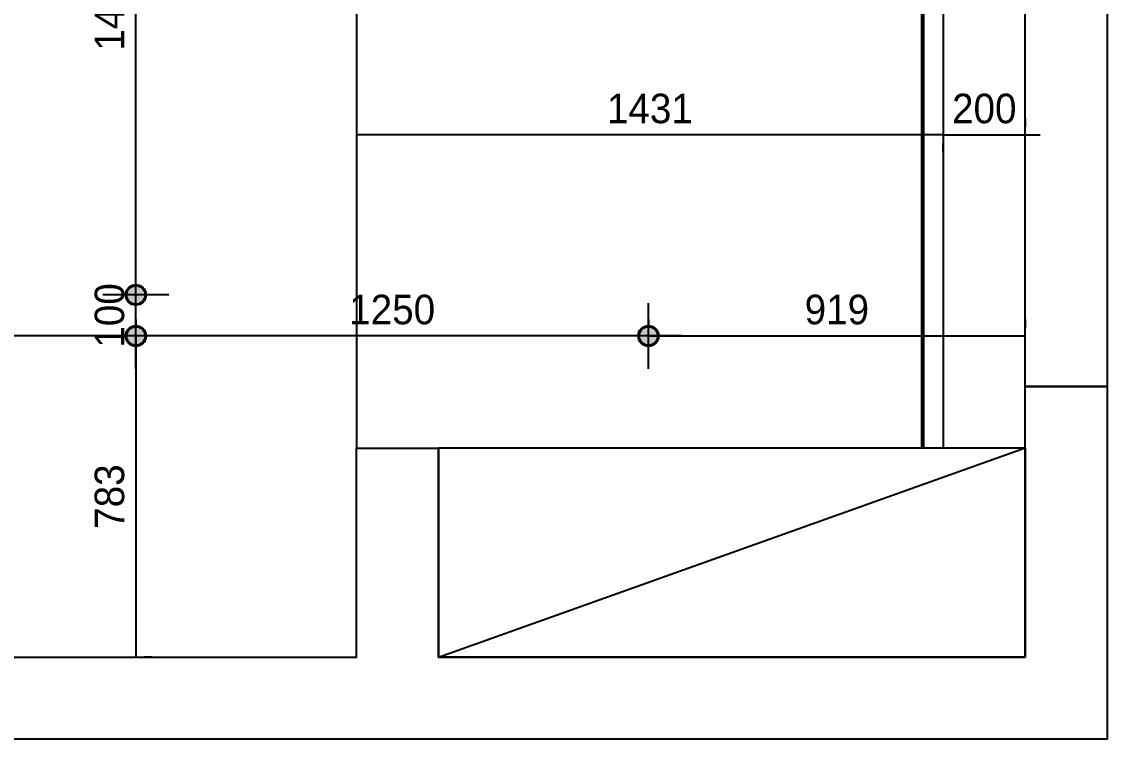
# Model space of a CAD drawing. Header units: millimetres. Extents: x -7413 to 64677, y 6112 to 38711.
# Drawn here: x 53884 to 56531, y 11050 to 12799 of the extents above; entities that cross this region are included whole.
import ezdxf

# ---------------------------------------------------------------- set-up
doc = ezdxf.new("R2010")
doc.units = ezdxf.units.MM
doc.header["$LTSCALE"] = 100
doc.linetypes.add('HID', pattern=[2.3, 1.5, -0.8])
doc.layers.get('Defpoints').update_dxf_attribs({"color": 139})
for name, color, linetype in [('06-LIGHT', 4, 'Continuous'), ('CEIL-LIGHT', 7, 'Continuous'), ('RC-LIGHT', 7, 'Continuous'), ('가구', 6, 'Continuous'), ('내부벽체선', 3, 'Continuous'), ('외곽선', 2, 'Continuous'), ('창호', 4, 'Continuous'), ('치수선', 1, 'Continuous')]:
    doc.layers.add(name, color=color, linetype=linetype)
doc.styles.add('YOURNAME', font='Dotum.ttf')
doc.dimstyles.new('40', dxfattribs={"dimscale": 40, "dimtxt": 1.8, "dimasz": 0.9, "dimexe": 0.5, "dimexo": 1, "dimgap": 0.7, "dimtad": 1, "dimdec": 0, "dimzin": 0, "dimdsep": 46, "dimtxsty": 'YOURNAME', "dimblk": 'NONE', "dimcen": 0, "dimclrd": 1, "dimclre": 1, "dimclrt": 7, "dimadec": 0, "dimazin": 0, "dimtfac": 1, "dimtdec": 0, "dimtix": 1, "dimtmove": 2, "dimatfit": 3, "dimldrblk": 'NONE', "dimfxl": 1, "dimtolj": 1, "dimtzin": 0, "dimarcsym": 0})

# ---------------------------------------------------------------- blocks, each defined once
blk = doc.blocks.new('평면도')
at = {"layer": '외곽선'}
blk.add_lwpolyline([(12894.1, 15922.9), (13094.1, 15922.9), (13094.1, 11402.9), (13604.1, 11402.9), (13604.1, 11202.9), (13094.1, 11202.9), (13094.1, 9771.9), (13754.1, 9771.9), (13754.1, 9571.9), (12894.1, 9571.9), (12894.1, 15922.9)], dxfattribs=at)
at = {"layer": '창호'}
blk.add_lwpolyline([(13754.1, 9771.9), (17317.1, 9771.9), (17317.1, 9571.9), (13754.1, 9571.9)], close=True, dxfattribs=at)
blk = doc.blocks.new('천정도')
at = {"layer": '가구', "color": 251}
for p, q in [((82243.6, 11636.9), (83674.6, 11636.9)), ((82243.6, 11126.9), (82243.6, 11636.9)), ((82243.6, 11126.9), (83674.6, 11636.9)), ((83674.6, 11636.9), (83674.6, 11126.9)), ((83674.6, 11126.9), (82243.6, 11126.9))]:
    blk.add_line(p, q, dxfattribs=at)
at = {"layer": '치수선', "rotation": 90}
blk.add_blockref('평면도', (93446.5, -1967.3), dxfattribs=at)
blk = doc.blocks.new('1')
at = {"linetype": 'Continuous'}
h = blk.add_hatch(color=4, dxfattribs=at)
h.dxf.hatch_style = 1
edge = h.paths.add_edge_path()
edge.add_arc((11539653.5, -14273503.8), 37.5, 0, 360)
at = {"color": 1, "linetype": 'Continuous'}
for p, q in [((11539653.5, -14273637.1), (11539653.5, -14273370.5)), ((11539520.2, -14273503.8), (11539786.8, -14273503.8))]:
    blk.add_line(p, q, dxfattribs=at)
at = {"color": 4, "linetype": 'Continuous'}
for radius in [41.5, 37.5]:
    blk.add_circle((11539653.5, -14273503.8), radius, dxfattribs=at)
blk = doc.blocks.new('*D162')
at = {"layer": 'Defpoints', "color": 0, "transparency": 16777216}
for p in [(54162.5, 12033.1), (54162.5, 11250.1), (54162.5, 11250.1)]:
    blk.add_point(p, dxfattribs=at)
at = {"layer": '치수선', "color": 1, "lineweight": -2, "transparency": 16777216}
for p, q in [((54162.5, 12033.1), (54162.5, 11250.1)), ((54202.5, 12033.1), (54182.5, 12033.1)), ((54202.5, 11250.1), (54182.5, 11250.1))]:
    blk.add_line(p, q, dxfattribs=at)
at = {"layer": '치수선', "color": 7, "transparency": 16777216, "insert": (54098.4, 11641.6), "char_height": 72, "attachment_point": 5, "rotation": 90, "style": 'YOURNAME'}
blk.add_mtext('\\A1;783', dxfattribs=at)
blk = doc.blocks.new('_None')
blk = doc.blocks.new('*D163')
at = {"layer": 'Defpoints', "color": 0, "transparency": 16777216}
for p in [(54162.5, 12133.1), (54162.5, 12133.1), (54162.5, 12033.1)]:
    blk.add_point(p, dxfattribs=at)
at = {"layer": '치수선', "color": 1, "lineweight": -2, "transparency": 16777216}
for p, q in [((54162.5, 12133.1), (54162.5, 12169.1)), ((54162.5, 12033.1), (54162.5, 12133.1)), ((54202.5, 12133.1), (54182.5, 12133.1)), ((54162.5, 12033.1), (54162.5, 11997.1)), ((54202.5, 12033.1), (54182.5, 12033.1))]:
    blk.add_line(p, q, dxfattribs=at)
at = {"layer": '치수선', "color": 7, "transparency": 16777216, "insert": (54098.4, 12083.1), "char_height": 72, "attachment_point": 5, "rotation": 90, "style": 'YOURNAME'}
blk.add_mtext('\\A1;100', dxfattribs=at)
blk = doc.blocks.new('*D164')
at = {"layer": 'Defpoints', "color": 0, "transparency": 16777216}
for p in [(54162.5, 13533.1), (54162.5, 13533.1), (54162.5, 12133.1)]:
    blk.add_point(p, dxfattribs=at)
at = {"layer": '치수선', "color": 1, "lineweight": -2, "transparency": 16777216}
for p, q in [((54162.5, 12133.1), (54162.5, 13533.1)), ((54202.5, 13533.1), (54182.5, 13533.1)), ((54202.5, 12133.1), (54182.5, 12133.1))]:
    blk.add_line(p, q, dxfattribs=at)
at = {"layer": '치수선', "color": 7, "transparency": 16777216, "insert": (54098.4, 12833.1), "char_height": 72, "attachment_point": 5, "rotation": 90, "style": 'YOURNAME'}
blk.add_mtext('\\A1;1400', dxfattribs=at)
blk = doc.blocks.new('*D168')
at = {"layer": 'Defpoints', "color": 0, "transparency": 16777216}
for p in [(54162.5, 12033.1), (54162.5, 12033.1), (55412.5, 12033.1)]:
    blk.add_point(p, dxfattribs=at)
at = {"layer": '치수선', "color": 1, "lineweight": -2, "transparency": 16777216}
for p, q in [((54162.5, 12073.1), (54162.5, 12053.1)), ((55412.5, 12073.1), (55412.5, 12053.1)), ((55412.5, 12033.1), (54162.5, 12033.1))]:
    blk.add_line(p, q, dxfattribs=at)
at = {"layer": '치수선', "color": 7, "transparency": 16777216, "insert": (54787.5, 12097.1), "char_height": 72, "attachment_point": 5, "style": 'YOURNAME'}
blk.add_mtext('\\A1;1250', dxfattribs=at)
blk = doc.blocks.new('*D169')
at = {"layer": 'Defpoints', "color": 0, "transparency": 16777216}
for p in [(55412.5, 12033.1), (56331.5, 12033.1), (56331.5, 12033.1)]:
    blk.add_point(p, dxfattribs=at)
at = {"layer": '치수선', "color": 1, "lineweight": -2, "transparency": 16777216}
for p, q in [((55412.5, 12073.1), (55412.5, 12053.1)), ((56331.5, 12073.1), (56331.5, 12053.1)), ((55412.5, 12033.1), (56331.5, 12033.1))]:
    blk.add_line(p, q, dxfattribs=at)
at = {"layer": '치수선', "color": 7, "transparency": 16777216, "insert": (55872, 12097.1), "char_height": 72, "attachment_point": 5, "style": 'YOURNAME'}
blk.add_mtext('\\A1;919', dxfattribs=at)
blk = doc.blocks.new('*D170')
at = {"layer": 'Defpoints', "color": 0, "transparency": 16777216}
for p in [(56131.5, 12522.9), (56331.5, 12522.9), (56331.5, 12522.9)]:
    blk.add_point(p, dxfattribs=at)
at = {"layer": '치수선', "color": 1, "lineweight": -2, "transparency": 16777216}
for p, q in [((56131.5, 12562.9), (56131.5, 12542.9)), ((56331.5, 12562.9), (56331.5, 12542.9)), ((56131.5, 12522.9), (56095.5, 12522.9)), ((56131.5, 12522.9), (56331.5, 12522.9)), ((56331.5, 12522.9), (56367.5, 12522.9))]:
    blk.add_line(p, q, dxfattribs=at)
at = {"layer": '치수선', "color": 7, "transparency": 16777216, "insert": (56231.5, 12587), "char_height": 72, "attachment_point": 5, "style": 'YOURNAME'}
blk.add_mtext('\\A1;200', dxfattribs=at)
blk = doc.blocks.new('*D171')
at = {"layer": 'Defpoints', "color": 0, "transparency": 16777216}
for p in [(54700.5, 12522.9), (54700.5, 12522.9), (56131.5, 12522.9)]:
    blk.add_point(p, dxfattribs=at)
at = {"layer": '치수선', "color": 1, "lineweight": -2, "transparency": 16777216}
for p, q in [((54700.5, 12562.9), (54700.5, 12542.9)), ((56131.5, 12522.9), (54700.5, 12522.9)), ((56131.5, 12482.9), (56131.5, 12502.9))]:
    blk.add_line(p, q, dxfattribs=at)
at = {"layer": '치수선', "color": 7, "transparency": 16777216, "insert": (55416, 12587), "char_height": 72, "attachment_point": 5, "style": 'YOURNAME'}
blk.add_mtext('\\A1;1431', dxfattribs=at)
blk = doc.blocks.new('*D174')
at = {"layer": 'Defpoints', "color": 0, "transparency": 16777216}
for p in [(52912.5, 12033.1), (52912.5, 12033.1), (54162.5, 12033.1)]:
    blk.add_point(p, dxfattribs=at)
at = {"layer": '치수선', "color": 1, "lineweight": -2, "transparency": 16777216}
for p, q in [((52912.5, 12073.1), (52912.5, 12053.1)), ((54162.5, 12073.1), (54162.5, 12053.1)), ((54162.5, 12033.1), (52912.5, 12033.1))]:
    blk.add_line(p, q, dxfattribs=at)
at = {"layer": '치수선', "color": 7, "transparency": 16777216, "insert": (53537.5, 12097.1), "char_height": 72, "attachment_point": 5, "style": 'YOURNAME'}
blk.add_mtext('\\A1;1250', dxfattribs=at)

msp = doc.modelspace()

# ---------------------------------------------------------------- linework, layer by layer
at = {"layer": '06-LIGHT', "color": 10, "linetype": 'HID', "const_width": 10}
msp.add_lwpolyline([(56081.5, 15816.1), (56081.5, 11760.1)], dxfattribs=at)
at = {"layer": 'CEIL-LIGHT'}
msp.add_line((54700.5, 15396.1), (54700.5, 11760.1), dxfattribs=at)
msp.add_lwpolyline([(56331.5, 15816.1), (56131.5, 15816.1), (56131.5, 11760.1), (56331.5, 11760.1)], dxfattribs=at)

# ---------------------------------------------------------------- block references
at = {"layer": 'RC-LIGHT', "xscale": 0.6024096385271789, "yscale": 0.6024096385271789, "zscale": 0.6024096385271789, "rotation": 89.99999999999999}
for p in [(-8544333.8, -6939465.4), (-8544333.8, -6939565.4), (-8543083.8, -6939565.4)]:
    msp.add_blockref('1', p, dxfattribs=at)
at = {"layer": '내부벽체선'}
msp.add_blockref('천정도', (-27343.1, 123.2), dxfattribs=at)

# ---------------------------------------------------------------- dimensions: what is measured, and where the dimension line sits
at = {"layer": '치수선'}
for base, p1, p2, picture, middle in [((54162.5, 13533.1), (54162.5, 12133.1), (54162.5, 13533.1), '*D164', (54098.4, 12833.1)), ((54162.5, 12133.1), (54162.5, 12033.1), (54162.5, 12133.1), '*D163', (54098.4, 12083.1)), ((54162.5, 11250.1), (54162.5, 12033.1), (54162.5, 11250.1), '*D162', (54098.4, 11641.6))]:
    dim = msp.add_linear_dim(base=base, p1=p1, p2=p2, angle=90, dimstyle='40', dxfattribs=at)
    dim.commit()
    dim.dimension.update_dxf_attribs({"geometry": picture, "text_midpoint": middle})
for base, p1, p2, picture, middle in [((54700.5, 12522.9), (56131.5, 12522.9), (54700.5, 12522.9), '*D171', (55416, 12587)), ((56331.5, 12522.9), (56131.5, 12522.9), (56331.5, 12522.9), '*D170', (56231.5, 12587)), ((52912.5, 12033.1), (54162.5, 12033.1), (52912.5, 12033.1), '*D174', (53537.5, 12097.1)), ((54162.5, 12033.1), (55412.5, 12033.1), (54162.5, 12033.1), '*D168', (54787.5, 12097.1)), ((56331.5, 12033.1), (55412.5, 12033.1), (56331.5, 12033.1), '*D169', (55872, 12097.1))]:
    dim = msp.add_linear_dim(base=base, p1=p1, p2=p2, dimstyle='40', dxfattribs=at)
    dim.commit()
    dim.dimension.update_dxf_attribs({"geometry": picture, "text_midpoint": middle})

doc.saveas('drawing.dxf')
